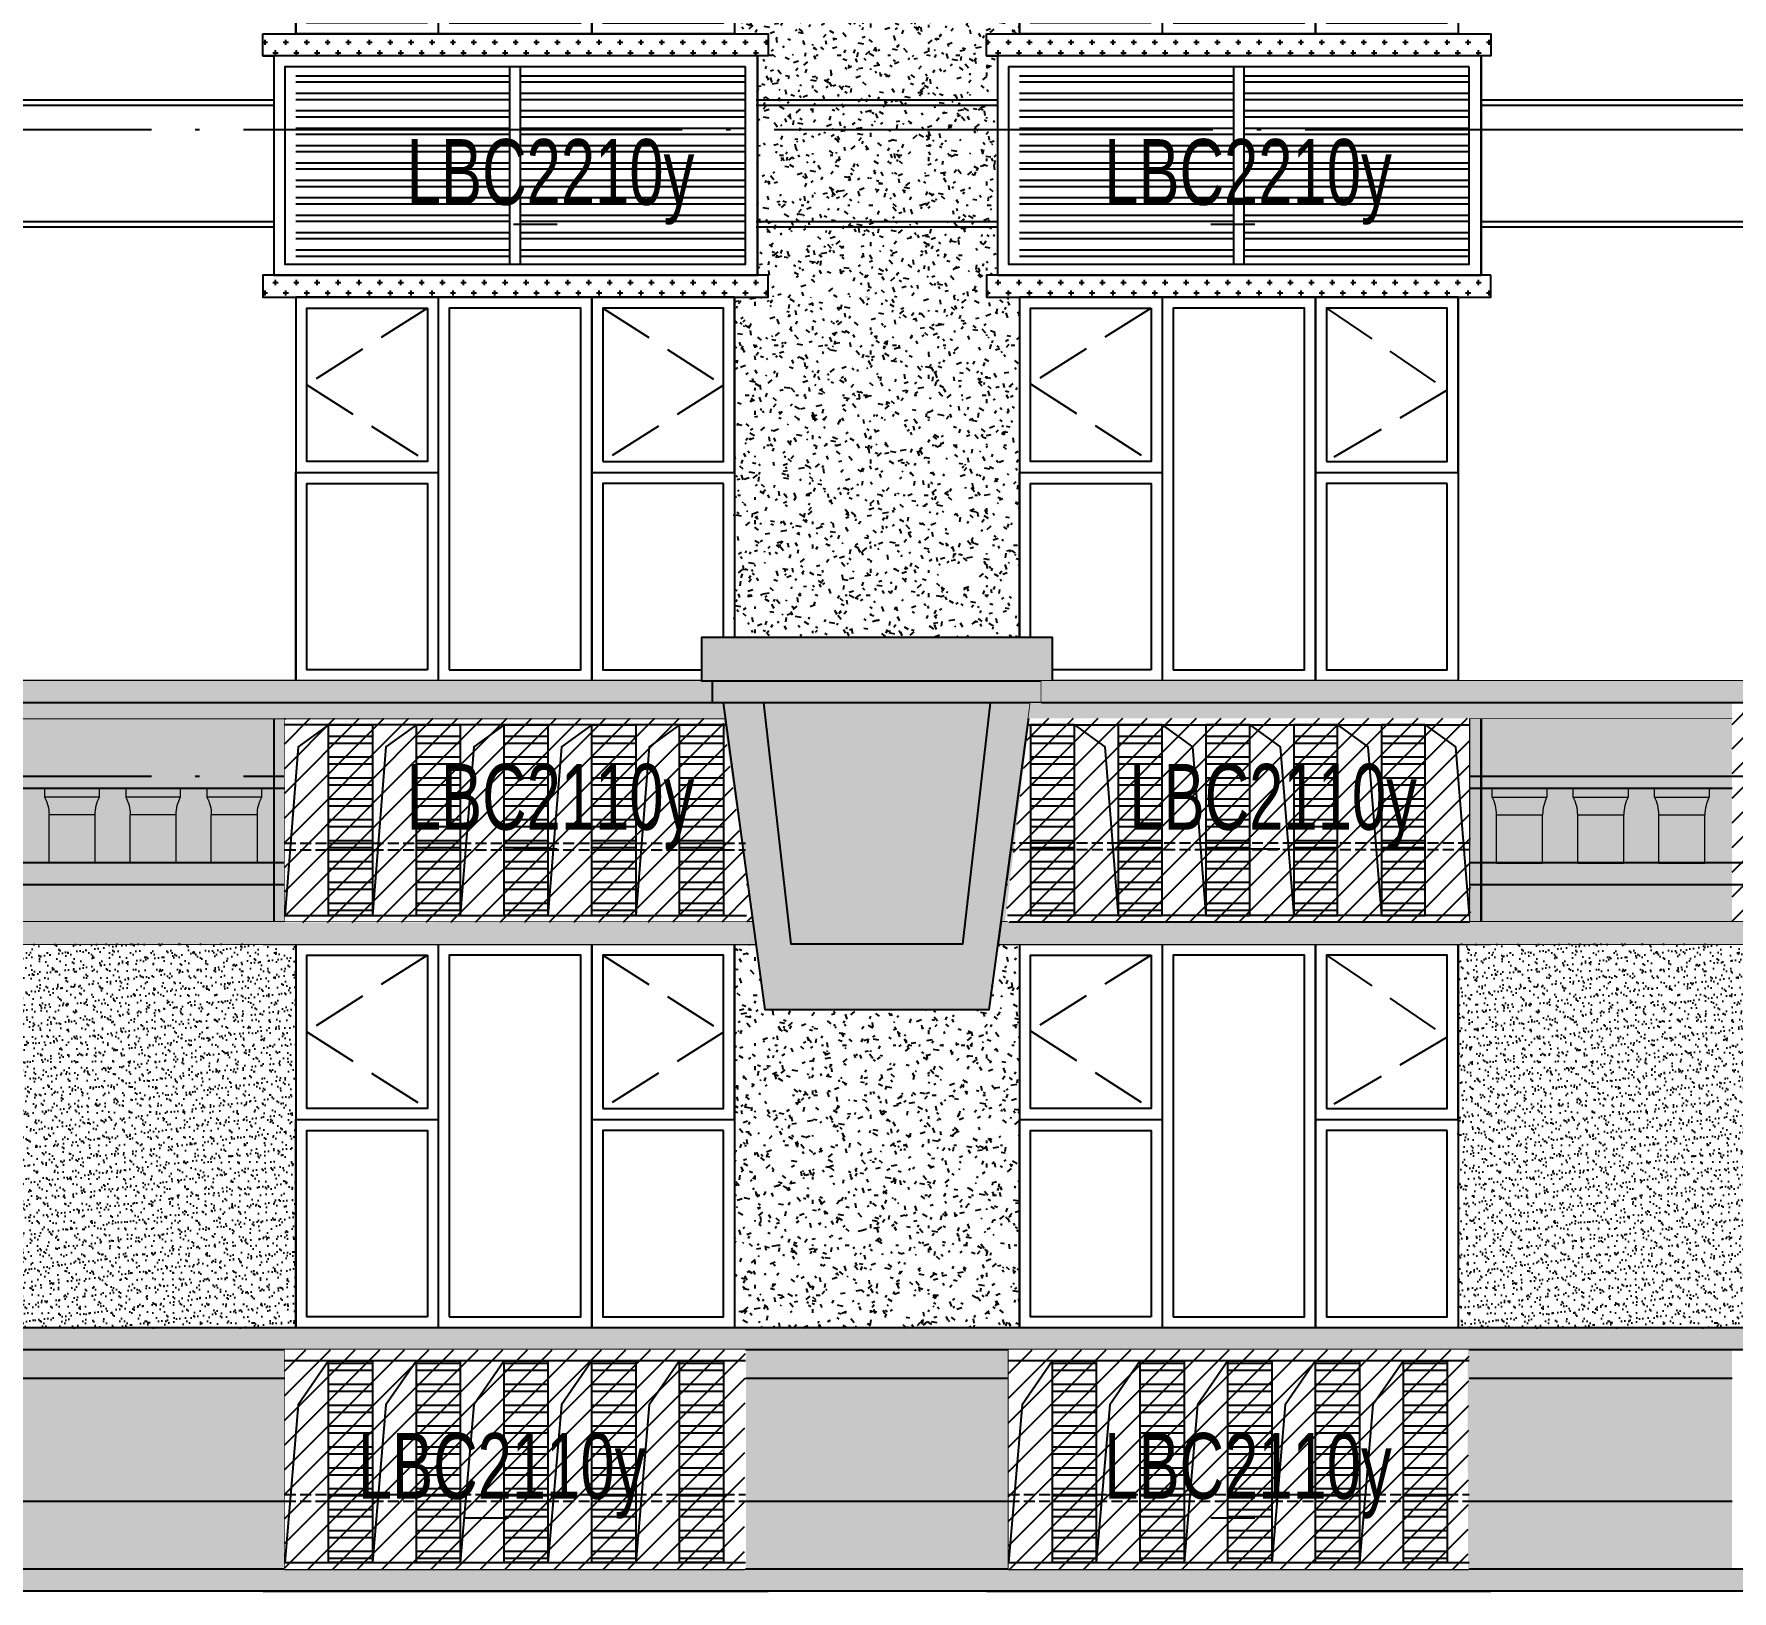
# Model space of a CAD drawing. Extents: x -12446 to 284554, y -295110 to 165007.
# Drawn here: x 71458 to 79200, y -250269 to -243169 of the extents above; entities that cross this region are included whole.
import ezdxf
from ezdxf.enums import TextEntityAlignment as Align

# ---------------------------------------------------------------- set-up
doc = ezdxf.new("R2010")
doc.units = 0
doc.header["$LTSCALE"] = 1000
for name, pattern in [('AX-14-E$0$AX-85-M02$0$DASH', [0.35, 0.25, -0.1]), ('AX-14-E$0$DASH', [0.35, 0.25, -0.1]), ('AX-14-E$0$DOTE', [2.42, 2, -0.2, 0.02, -0.2])]:
    doc.linetypes.add(name, pattern=pattern)
doc.layers.get('0').update_dxf_attribs({"linetype": 'CONTINUOUS'})
doc.layers.get('Defpoints').update_dxf_attribs({"linetype": 'CONTINUOUS'})
for name, color, linetype in [('A-Anno-Note', 241, 'CONTINUOUS'), ('AX-14-comp-tc$0$A-Detl-Patt', 8, 'CONTINUOUS'), ('AX-14-comp-tc$0$AX-T-LMCZ-Z$0$AX-13-E01-E03$0$A-Detl-Patt', 8, 'CONTINUOUS'), ('AX-14-comp-tc$0$AX-T-LMCZ-Z$1$AX-13-E01-E03$0$家具与填充', 251, 'CONTINUOUS'), ('AX-14-comp-tc$0$灰褐色真石漆', 15, 'CONTINUOUS'), ('AX-14-E$0$A-Detl-Fine', 152, 'CONTINUOUS'), ('AX-14-E$0$A-Detl-Medm', 40, 'CONTINUOUS'), ('AX-14-E$0$A-Detl-Patt', 8, 'CONTINUOUS'), ('AX-14-E$0$A-Detl-Thin', 131, 'CONTINUOUS'), ('AX-14-E$0$A-Elev-line3', 40, 'CONTINUOUS'), ('AX-14-E$0$A-Wind-Iden', 11, 'CONTINUOUS')]:
    doc.layers.add(name, color=color, linetype=linetype)
doc.layers.add('AX-14-E$0$A-Grid', color=222, linetype='AX-14-E$0$DOTE', plot=False)
doc.layers.add('AX-14-E$0$GASK', color=7, linetype='CONTINUOUS', lineweight=9)
doc.styles.add('AX-14-E$0$_TCH_DIM', font='JZFZ_ENA', dxfattribs={"width": 0.7, "bigfont": 'JZFZ_CNB'})
pattern_1 = [(180, (696.94, -342499.556), (-7e-15, -79.375), []), (180, (668.88, -342527.62), (-7e-15, -79.375), [])]
pattern_2 = [(180, (3996.94, -342499.556), (-7e-15, -79.375), []), (180, (3968.88, -342527.62), (-7e-15, -79.375), [])]
pattern_3 = [(37.5, (-86013.83, -414895.72), (-1.920038, 58.729588), [0, -46.3296, 0, -51.816, 0, -49.53]), (7.5, (-86013.83, -414895.72), (53.942794, 86.019012), [0, -24.9936, 0, -41.7576, 0, -16.002]), (327.5, (-86051.32, -414895.72), (94.919084, 0.172462), [0, -15.24, 0, -54.864, 0, -71.628]), (317.5, (-86051.32, -414895.72), (91.626774, 26.75152), [0, -7.62, 0, -35.9664, 0, -41.148])]
pattern_4 = [(0, (-84152.33, -415132.6), (132, 228), [12, -201, 9, -87, 18, -213]), (10, (-84209.33, -415009.6), (80.67614, 285.3443), [21, -51, 27, -159, 15, -198]), (20, (-84239.33, -415105.6), (133.47095, 220.97625), [24, -165, 21, -123, 15, -96]), (30, (-84152.33, -415123.6), (-21.96926, 254.05187), [15, -99, 12, -147, 9, -195]), (40, (-84236.33, -415057.6), (33.83592, 216.370355), [12, -132, 9, -84, 24, -153]), (50, (-84191.33, -415165.6), (-80.24786, 235.7335), [6, -111, 15, -183, 18, -93]), (60, (-84182.33, -415144.6), (-99.47303, 223.70766), [15, -123, 6, -144, 12, -111]), (70, (-84215.33, -415180.6), (-109.89227, 215.58685), [9, -57, 18, -96, 12, -132]), (80, (-84200.33, -415003.6), (-208.56534, 164.71945), [21, -132, 9, -156, 18, -147]), (90, (-84182.33, -415132.6), (-264, 111), [18, -93, 12, -183, 6, -186]), (100, (-84230.33, -415039.6), (-247.97146, 145.1453), [21, -117, 18, -96, 21, -219]), (110, (-84251.33, -415210.6), (-240.44034, 81.69114), [24, -78, 12, -159, 18, -174]), (120, (-84332.33, -415174.6), (-286.64994, 28.49227), [15, -201, 18, -93, 21, -123]), (130, (-84266.33, -415240.6), (-279.10777, 71.26608), [9, -66, 12, -129, 24, -168]), (140, (-84356.33, -415000.6), (-220.59685, -34.20569), [18, -108, 21, -93, 12, -126]), (150, (-84107.33, -415258.6), (-204.82497, -120.76726), [12, -84, 24, -186, 21, -171]), (160, (-84305.33, -415090.6), (-237.90107, -162.4287), [18, -126, 15, -114, 12, -183]), (170, (-84287.33, -415162.6), (-215.64405, -169.12317), [27, -99, 18, -135, 24, -132])]
pattern_5 = [(180, (-151161.3, -161153.84), (-7e-15, -95.25), []), (180, (-151193.05, -161122.09), (-7e-15, -95.25), [])]
pattern_6 = [(180, (-143461.3, -158203.84), (-7e-15, -95.25), []), (180, (-143493.05, -158172.09), (-7e-15, -95.25), [])]

# ---------------------------------------------------------------- blocks, each defined once
blk = doc.blocks.new('AX-14-E$0$A$C1980769A')
at = {"layer": 'AX-14-E$0$A-Detl-Patt'}
h = blk.add_hatch(dxfattribs=at)
h.set_pattern_fill('STEEL', color=256, scale=50, angle=135)
h.set_pattern_definition(pattern_1)
h.paths.add_polyline_path([(14350, 1050), (15325, 1050), (15325, 150), (14350, 150)])
h = blk.add_hatch(dxfattribs=at)
h.set_pattern_fill('STEEL', color=256, scale=50, angle=135)
h.set_pattern_definition(pattern_1)
h.paths.add_polyline_path([(15375, 150), (16400, 150), (16400, 1050), (15375, 1050)])
h = blk.add_hatch(dxfattribs=at)
h.set_pattern_fill('STEEL', color=256, scale=50, angle=135)
h.set_pattern_definition(pattern_2)
h.paths.add_polyline_path([(17650, 1050), (18625, 1050), (18625, 150), (17650, 150)])
h = blk.add_hatch(dxfattribs=at)
h.set_pattern_fill('STEEL', color=256, scale=50, angle=135)
h.set_pattern_definition(pattern_2)
h.paths.add_polyline_path([(18675, 150), (19700, 150), (19700, 1050), (18675, 1050)])
at = {"layer": 'AX-14-E$0$A-Detl-Fine'}
for points in [[(14950, 2900), (14950, 2200), (14400, 2200), (14400, 2900), (14950, 2900)], [(15050, 1250), (15650, 1250), (15650, 2900), (15050, 2900), (15050, 1250)], [(18250, 2900), (18250, 2200), (17700, 2200), (17700, 2900), (18250, 2900)], [(18350, 1250), (18950, 1250), (18950, 2900), (18350, 2900), (18350, 1250)]]:
    blk.add_lwpolyline(points, dxfattribs=at)
for points in [[(15750, 2200), (16300, 2200), (16300, 2900), (15750, 2900)], [(19050, 2200), (19600, 2200), (19600, 2900), (19050, 2900)], [(14950, 1250), (14400, 1250), (14400, 2100), (14950, 2100)], [(16300, 2100), (15750, 2100), (15750, 1250), (16300, 1250)], [(18250, 1250), (17700, 1250), (17700, 2100), (18250, 2100)], [(19600, 2100), (19050, 2100), (19050, 1250), (19600, 1250)], [(14250, 100), (16454.7, 100), (16454.7, 1100), (14250, 1100)], [(17550, 100), (19754.7, 100), (19754.7, 1100), (17550, 1100)], [(16400, 1050), (14300, 1050), (14300, 150), (16400, 150)], [(15375, 1050), (15325, 1050), (15325, 150), (15375, 150)], [(19700, 1050), (17600, 1050), (17600, 150), (19700, 150)], [(18675, 1050), (18625, 1050), (18625, 150), (18675, 150)]]:
    blk.add_lwpolyline(points, close=True, dxfattribs=at)
at = {"layer": 'AX-14-E$0$A-Detl-Patt', "linetype": 'AX-14-E$0$AX-85-M02$0$DASH'}
for points in [[(14950, 2900), (14400, 2550), (14950, 2200)], [(15750, 2900), (16300, 2548), (15750, 2200)], [(18250, 2900), (17700, 2554), (18250, 2200)], [(19050, 2900), (19600, 2525), (19050, 2200)]]:
    blk.add_lwpolyline(points, dxfattribs=at)
at = {"layer": 'AX-14-E$0$A-Detl-Thin'}
for p, q in [((14350, 2950), (14350, 1200)), ((16350, 2950), (16350, 1200)), ((17650, 2950), (17650, 1200)), ((19650, 2950), (19650, 1200)), ((14200, 1100), (14250, 1100)), ((14250, 1100), (14250, 100)), ((16454.7, 1100), (16454.7, 100)), ((17500, 1100), (17550, 1100)), ((17550, 1100), (17550, 100)), ((19754.7, 1100), (19754.7, 100))]:
    blk.add_line(p, q, dxfattribs=at)
for points in [[(15000, 2950), (14350, 2950), (14350, 2150), (15000, 2150)], [(15700, 2150), (15700, 2950), (15000, 2950)], [(15000, 2950), (15000, 1200)], [(18300, 2950), (17650, 2950), (17650, 2150), (18300, 2150)], [(19000, 2150), (19000, 2950), (18300, 2950)], [(18300, 2950), (18300, 1200)], [(14350, 1350), (14350, 2150), (15000, 2150)], [(15700, 2150), (16350, 2150), (16350, 1200), (14350, 1200), (14350, 2150)], [(14350, 2150), (15000, 2150)], [(15700, 2150), (16350, 2150)], [(17650, 1350), (17650, 2150), (18300, 2150)], [(19000, 2150), (19650, 2150), (19650, 1200), (17650, 1200), (17650, 2150)], [(17650, 2150), (18300, 2150)], [(19000, 2150), (19650, 2150)]]:
    blk.add_lwpolyline(points, dxfattribs=at)
for points in [[(15700, 2150), (16350, 2150), (16350, 2950), (15700, 2950)], [(19000, 2150), (19650, 2150), (19650, 2950), (19000, 2950)], [(15700, 2150), (15700, 1200)], [(19000, 2150), (19000, 1200)], [(14200, 1200), (16504.7, 1200), (16504.7, 1100), (14200, 1100)], [(17500, 1200), (19799.7, 1200), (19799.7, 1100), (17500, 1100)], [(16504.7, 100), (14200, 100), (14200, 0), (16504.7, 0)], [(19799.7, 100), (17500, 100), (17500, 0), (19799.7, 0)]]:
    blk.add_lwpolyline(points, close=True, dxfattribs=at)
blk = doc.blocks.new('AX-14-E$0$awrhhrejreyhre')
at = {"layer": 'AX-14-E$0$A-Detl-Patt'}
for p, q in [((157211.3, 165003.8), (158411.3, 165003.8)), ((160611, 165003.8), (161711.3, 165003.8)), ((163911, 165003.8), (165111.3, 165003.8)), ((157211.3, 164978.8), (158411.3, 164978.8)), ((160611, 164978.8), (161711.3, 164978.8)), ((163911, 164978.8), (165111.3, 164978.8)), ((157211.3, 164448.8), (158411.3, 164448.8)), ((160611, 164448.8), (161711.3, 164448.8)), ((163911, 164448.8), (165111.3, 164448.8)), ((157211.3, 164423.8), (158411.3, 164423.8)), ((160611, 164423.8), (161711.3, 164423.8)), ((163911, 164423.8), (165111.3, 164423.8))]:
    blk.add_line(p, q, dxfattribs=at)
blk = doc.blocks.new('AX-14-comp-tc')
at = {"layer": 'AX-14-comp-tc$0$A-Detl-Patt'}
h = blk.add_hatch(dxfattribs=at)
h.set_pattern_fill('ANSI31', color=256, scale=50)
h.set_pattern_definition([(45, (-152.84, -6422.47), (-56.1266, 56.1266), [])])
h.paths.add_polyline_path([(69647.5, -252641.9), (69597.5, -252641.9), (69597.5, -252761.9), (69577.5, -252761.9), (69577.5, -252792.1), (69508.4, -253061.9), (69457.5, -253061.9), (69457.5, -253101.9), (69442.5, -253140.7), (69417.5, -253321.9), (69447.5, -253321.9), (69447.5, -253421.9), (69347.5, -253421.9), (69347.5, -253641.9), (71247.5, -253641.9), (71247.5, -252641.9)])
h.paths.add_polyline_path([(75844.1, -252711.9), (77850.9, -252711.9), (77857.5, -253643.6), (75732.8, -253640.2)])
h.paths.add_polyline_path([(80698.8, -252641.9), (80698.8, -252681.9), (80697.5, -252681.9), (80698.8, -252711.9), (80718.7, -252711.9), (80718.7, -252742.1), (80787.8, -253032.3), (80837.5, -253032.3), (80837.8, -253072.3), (80858.8, -253151.9), (80881.4, -253321.9), (80848.8, -253321.9), (80848.8, -253421.9), (80947.5, -253421.9), (80947.5, -253641.9), (79047.5, -253641.9), (79047.5, -252641.9)])
edge = h.paths.add_edge_path()
edge.add_line((72447.5, -252711.9), (74447.5, -252711.9))
edge.add_line((74447.5, -252711.9), (74583.1, -253638.9))
edge.add_line((74583.1, -253638.9), (72447.5, -253643.4))
edge.add_line((72447.5, -253643.4), (72447.5, -252641.9))
at = {"layer": 'AX-14-comp-tc$0$AX-T-LMCZ-Z$0$AX-13-E01-E03$0$A-Detl-Patt'}
h = blk.add_hatch(dxfattribs=at)
h.set_pattern_fill('CROSS', color=256, scale=30)
h.set_pattern_definition([(0, (-87663.33, -415276.595), (47.625, 47.625), [23.8125, -71.4375]), (90, (-87651.425, -415288.5), (-47.625, 47.625), [23.8125, -71.4375])])
h.paths.add_polyline_path([(72352.5, -249591.9), (74652.2, -249591.9), (74652.2, -249691.9), (72352.5, -249691.9)])
h.paths.add_polyline_path([(72352.5, -250691.9), (74652.2, -250691.9), (74652.2, -250791.9), (72352.5, -250791.9)])
h = blk.add_hatch(dxfattribs=at)
h.set_pattern_fill('CROSS', color=256, scale=30)
h.set_pattern_definition([(0, (-84368.33, -415276.595), (47.625, 47.625), [23.8125, -71.4375]), (90, (-84356.425, -415288.5), (-47.625, 47.625), [23.8125, -71.4375])])
h.paths.add_polyline_path([(75647.5, -249591.9), (77947.2, -249591.9), (77947.2, -249691.9), (75647.5, -249691.9)])
h.paths.add_polyline_path([(75647.5, -250691.9), (77947.2, -250691.9), (77947.2, -250791.9), (75647.5, -250791.9)])
at = {"layer": 'AX-14-comp-tc$0$AX-T-LMCZ-Z$1$AX-13-E01-E03$0$家具与填充'}
h = blk.add_hatch(dxfattribs=at)
h.set_pattern_fill('AR-SAND', color=256, scale=24)
h.set_pattern_definition(pattern_3)
h.paths.add_polyline_path([(75844.1, -252711.9), (77850.9, -252711.9), (77857.5, -253643.6), (75732.8, -253640.2)], flags=16)
h.paths.add_polyline_path([(80647.5, -252641.9), (80647.5, -252681.9), (80697.5, -252681.9), (80697.5, -252761.9), (80717.5, -252761.9), (80717.5, -252792.1), (80786.5, -253061.9), (80837.5, -253061.9), (80837.5, -253101.9), (80852.4, -253140.7), (80877.5, -253321.9), (80847.5, -253321.9), (80847.5, -253421.9), (80947.5, -253421.9), (80947.5, -253641.9), (79047.5, -253641.9), (79047.5, -252641.9)])
h.paths.add_polyline_path([(69647.5, -252641.9), (69647.5, -252681.9), (69597.5, -252681.9), (69597.5, -252761.9), (69577.5, -252761.9), (69577.5, -252792.1), (69508.4, -253061.9), (69457.5, -253061.9), (69457.5, -253101.9), (69442.5, -253140.7), (69417.5, -253321.9), (69447.5, -253321.9), (69447.5, -253421.9), (69347.5, -253421.9), (69347.5, -253641.9), (71247.5, -253641.9), (71247.5, -252641.9)], flags=17)
edge = h.paths.add_edge_path()
edge.add_line((69347.5, -252541.9), (69347.5, -252591.9))
edge.add_line((69347.5, -252591.9), (69647.5, -252591.9))
edge.add_line((69647.5, -252591.9), (69647.5, -252681.9))
edge.add_line((69647.5, -252681.9), (69597.5, -252681.9))
edge.add_line((69597.5, -252681.9), (69597.5, -252761.9))
edge.add_line((69597.5, -252761.9), (69577.5, -252761.9))
edge.add_line((69577.5, -252761.9), (69577.5, -252792.1))
edge.add_line((69577.5, -252792.1), (69508.4, -253061.9))
edge.add_line((69508.4, -253061.9), (69457.5, -253061.9))
edge.add_line((69457.5, -253061.9), (69457.5, -253101.9))
edge.add_line((69457.5, -253101.9), (69442.5, -253140.7))
edge.add_line((69442.5, -253140.7), (69437.5, -253181.9))
edge.add_line((69437.5, -253181.9), (69417.5, -253321.9))
edge.add_line((69417.5, -253321.9), (69447.5, -253321.9))
edge.add_line((69447.5, -253321.9), (69447.5, -253421.9))
edge.add_line((69447.5, -253421.9), (69347.5, -253421.9))
edge.add_line((69347.5, -253421.9), (69347.5, -253531.9))
edge.add_line((69347.5, -253531.9), (69347.5, -253741.9))
edge.add_line((69347.5, -253741.9), (74598.9, -253741.9))
edge.add_line((74598.9, -253741.9), (74637.9, -254041.9))
edge.add_line((74637.9, -254041.9), (75657, -254041.9))
edge.add_line((75657, -254041.9), (75697.8, -253741.9))
edge.add_line((75697.8, -253741.9), (80947.5, -253741.9))
edge.add_line((80947.5, -253741.9), (80947.5, -253421.9))
edge.add_line((80947.5, -253421.9), (80847.5, -253421.9))
edge.add_line((80847.5, -253421.9), (80847.5, -253321.9))
edge.add_line((80847.5, -253321.9), (80877.5, -253321.9))
edge.add_line((80877.5, -253321.9), (80852.4, -253140.7))
edge.add_line((80852.4, -253140.7), (80837.5, -253101.9))
edge.add_line((80837.5, -253101.9), (80837.5, -253061.9))
edge.add_line((80837.5, -253061.9), (80786.5, -253061.9))
edge.add_line((80786.5, -253061.9), (80717.5, -252792.1))
edge.add_line((80717.5, -252792.1), (80717.5, -252761.9))
edge.add_line((80717.5, -252761.9), (80697.5, -252761.9))
edge.add_line((80697.5, -252761.9), (80697.5, -252681.9))
edge.add_line((80697.5, -252681.9), (80647.5, -252681.9))
edge.add_line((80647.5, -252681.9), (80647.5, -252591.9))
edge.add_line((80647.5, -252591.9), (80947.5, -252591.9))
edge.add_line((80947.5, -252591.9), (80947.5, -252541.9))
edge.add_line((80947.5, -252541.9), (75947.5, -252541.9))
edge.add_line((75947.5, -252541.9), (75947.5, -252341.9))
edge.add_line((75947.5, -252341.9), (74347.5, -252341.9))
edge.add_line((74347.5, -252341.9), (74347.5, -252541.9))
edge.add_line((74347.5, -252541.9), (69347.5, -252541.9))
edge.add_line((72447.5, -252711.9), (74447.5, -252711.9))
edge.add_line((74447.5, -252711.9), (74583.1, -253638.9))
edge.add_line((74583.1, -253638.9), (72447.5, -253643.4))
edge.add_line((72447.5, -253643.4), (72447.5, -252641.9))
h = blk.add_hatch(dxfattribs=at)
h.set_pattern_fill('AR-SAND', color=256, scale=24)
h.set_pattern_definition(pattern_3)
h.paths.add_polyline_path([(71187.5, -253741.9), (71187.5, -255491.9), (72497.5, -255491.9), (72497.5, -253741.9)])
h = blk.add_hatch(dxfattribs=at)
h.set_pattern_fill('AR-SAND', color=256, scale=24)
h.set_pattern_definition([(37.5, (-79343.83, -414895.72), (-1.920038, 58.729588), [0, -46.3296, 0, -51.816, 0, -49.53]), (7.5, (-79343.83, -414895.72), (53.942794, 86.019012), [0, -24.9936, 0, -41.7576, 0, -16.002]), (327.5, (-79381.32, -414895.72), (94.919084, 0.172462), [0, -15.24, 0, -54.864, 0, -71.628]), (317.5, (-79381.32, -414895.72), (91.626774, 26.75152), [0, -7.62, 0, -35.9664, 0, -41.148])])
h.paths.add_polyline_path([(77797.5, -253741.9), (77797.5, -255491.9), (79147.5, -255491.9), (79147.5, -253741.9)])
h = blk.add_hatch(dxfattribs=at)
h.set_pattern_fill('AR-SAND', color=256, scale=24)
h.set_pattern_definition(pattern_3)
h.paths.add_polyline_path([(69347.5, -255491.9), (71247.5, -255491.9), (71247.5, -255591.9), (69347.5, -255591.9)])
h.paths.add_polyline_path([(69347.5, -256591.9), (71247.5, -256591.9), (71247.5, -256691.9), (69347.5, -256691.9)])
h.paths.add_polyline_path([(79047.5, -255491.9), (80947.5, -255491.9), (80947.5, -255591.9), (79047.5, -255591.9)])
h.paths.add_polyline_path([(79047.5, -256591.9), (80947.5, -256591.9), (80947.5, -256691.9), (79047.5, -256691.9)])
h = blk.add_hatch(dxfattribs=at)
h.set_pattern_fill('AR-SAND', color=256, scale=24)
h.set_pattern_definition([(37.5, (-86013.83, -414895.72), (-1.920038, 58.729588), [0, -46.3296, 0, -51.816, 0, -49.53]), (7.5, (-86013.83, -414895.72), (53.942794, 86.019012), [0, -24.9936, 0, -41.7576, 0, -16.002]), (327.5, (-86051.32, -414895.72), (94.919084, 0.172462), [0, -15.24, 0, -54.864, 0, -71.628]), (317.5, (-86051.32, -414895.72), (91.626774, 26.75152), [0, -7.62, 0, -35.9664, 0, -41.148])])
h.paths.add_polyline_path([(71247.5, -255491.9), (79047.5, -255491.9), (79047.5, -256691.9), (71247.5, -256691.9)])
h.paths.add_polyline_path([(72447.5, -255591.9), (74552.2, -255591.9), (74552.2, -256591.9), (72447.5, -256591.9)], flags=16)
h.paths.add_polyline_path([(75746.3, -255591.9), (77841.6, -255591.9), (77843.9, -256591.9), (75748.6, -256591.9)], flags=16)
at = {"layer": 'AX-14-comp-tc$0$灰褐色真石漆'}
h = blk.add_hatch(dxfattribs=at)
h.set_pattern_fill('离散材料', color=256, scale=50)
h.set_pattern_definition([(0, (-84152.33, -453482.6), (132, 228), [12, -201, 9, -87, 18, -213]), (10, (-84209.33, -453359.6), (80.67614, 285.34428), [21, -51, 27, -159, 15, -198]), (20, (-84239.33, -453455.6), (133.47095, 220.97625), [24, -165, 21, -123, 15, -96]), (30, (-84152.33, -453473.6), (-21.96926, 254.05187), [15, -99, 12, -147, 9, -195]), (40, (-84236.33, -453407.6), (33.83592, 216.370355), [12, -132, 9, -84, 24, -153]), (50, (-84191.33, -453515.6), (-80.24786, 235.7335), [6, -111, 15, -183, 18, -93]), (60, (-84182.33, -453494.6), (-99.47303, 223.70766), [15, -123, 6, -144, 12, -111]), (70, (-84215.33, -453530.6), (-109.89227, 215.58685), [9, -57, 18, -96, 12, -132]), (80, (-84200.33, -453353.6), (-208.56534, 164.71945), [21, -132, 9, -156, 18, -147]), (90, (-84182.33, -453482.6), (-264, 111), [18, -93, 12, -183, 6, -186]), (100, (-84230.33, -453389.6), (-247.97146, 145.1453), [21, -117, 18, -96, 21, -219]), (110, (-84251.33, -453560.6), (-240.44034, 81.69114), [24, -78, 12, -159, 18, -174]), (120, (-84332.33, -453524.6), (-286.64994, 28.49227), [15, -201, 18, -93, 21, -123]), (130, (-84266.33, -453590.6), (-279.10777, 71.26608), [9, -66, 12, -129, 24, -168]), (140, (-84356.33, -453350.6), (-220.59685, -34.20569), [18, -108, 21, -93, 12, -126]), (150, (-84107.33, -453608.6), (-204.82497, -120.76726), [12, -84, 24, -186, 21, -171]), (160, (-84305.33, -453440.6), (-237.90107, -162.42869), [18, -126, 15, -114, 12, -183]), (170, (-84287.33, -453512.6), (-215.64405, -169.12317), [27, -99, 18, -135, 24, -132])])
h.paths.add_polyline_path([(74497.5, -247841.9), (75797.5, -247841.9), (75797.5, -249591.9), (75642.8, -249591.9), (75642.8, -249691.9), (75692.8, -249691.9), (75692.8, -250691.9), (75642.8, -250691.9), (75642.8, -250791.9), (74652.2, -250791.9), (74652.2, -250691.9), (74602.2, -250691.9), (74602.2, -249691.9), (74652.2, -249691.9), (74652.2, -249591.9), (74497.5, -249591.9)])
h = blk.add_hatch(dxfattribs=at)
h.set_pattern_fill('离散材料', color=256, scale=50)
h.set_pattern_definition(pattern_4)
h.paths.add_polyline_path([(74497.5, -250791.9), (75797.5, -250791.9), (75797.5, -252341.9), (74497.5, -252341.9)])
h = blk.add_hatch(dxfattribs=at)
h.set_pattern_fill('离散材料', color=256, scale=50)
h.set_pattern_definition(pattern_4)
h.paths.add_polyline_path([(74497.5, -253741.9), (74597.1, -253741.9), (74637.9, -254041.9), (75657, -254041.9), (75697.8, -253741.9), (75797.5, -253741.9), (75797.5, -255491.9), (74497.5, -255491.9)])
blk = doc.blocks.new('AX-14-E$0$JB-WIDR-TAG')
at = {"layer": 'Defpoints'}
blk.add_line((-1.694, -2.375), (0.306, -2.375), dxfattribs=at)
at = {"style": 'AX-14-E$0$_TCH_DIM', "width": 0.7}
blk.add_attdef('WD_TAG', text='', height=3, dxfattribs=at).set_placement((0, 0), align=Align.MIDDLE_CENTER)
blk = doc.blocks.new('AX-14-E$0$wegwgewhrejsr')
at = {"layer": 'AX-14-E$0$A-Wind-Iden', "xscale": 100, "yscale": 100, "zscale": 100, "rotation": 3.415094585006376e-08}
for p, values in [((159673.2, 164674.5), {'WD_TAG': 'LBC2210y'}), ((162853.1, 164674.5), {'WD_TAG': 'LBC2210y'}), ((159673.2, 161825.4), {'WD_TAG': 'LBC2110y'}), ((162967.7, 161825.4), {'WD_TAG': 'LBC2110y'}), ((159450, 158774.5), {'WD_TAG': 'LBC2110y'}), ((162853.1, 158774.5), {'WD_TAG': 'LBC2110y'})]:
    blk.add_blockref('AX-14-E$0$JB-WIDR-TAG', p, dxfattribs=at).add_auto_attribs(values)
blk = doc.blocks.new('AX-14-E$0$饰线GRC造型块02')
blk.add_line((105, -340), (-105, -340))
at = {"layer": 'AX-14-E$0$GASK'}
for p, q in [((125, -40), (-125, -40)), ((-105, -340), (-105, -120)), ((105, -120), (-105, -120)), ((105, -340), (105, -120))]:
    blk.add_line(p, q, dxfattribs=at)
blk.add_lwpolyline([(105, -120, -0.123106), (125, -40), (125, 0), (-125, 0), (-125, -40, -0.123106), (-105, -120)], format="xyb", dxfattribs=at)
blk = doc.blocks.new('AX-14-E$0$GRC券心石')
blk.add_wipeout([(-700, 200), (-700, 0), (-650, 0), (-650, -100), (-600, -100), (-409.5, -1500), (609.5, -1500), (800, -100), (850, -100), (850, 0), (900, 0), (900, 200)]).dxf.layer = 'AX-14-E$0$A-Detl-Thin'
for points in [[(-700, 200), (-700, 0), (900, 0), (900, 200)], [(-700, 200), (900, 200)], [(800, -100), (609.5, -1500), (-409.5, -1500), (-600, -100)], [(615.8, -100), (490.8, -1200), (-290.8, -1200), (-415.8, -100)]]:
    blk.add_lwpolyline(points)
blk.add_lwpolyline([(-650, 0), (850, 0), (850, -100), (-650, -100)], close=True)
blk = doc.blocks.new('AX-14-E$0$A$C0FEA539C')
at = {"layer": 'AX-14-E$0$A-Detl-Medm'}
for p, q in [((15730, 370), (4300, 370)), ((15800, 270), (4200, 270))]:
    blk.add_line(p, q, dxfattribs=at)
at = {"layer": 'AX-14-E$0$A-Detl-Patt', "ltscale": 0.2}
blk.add_lwpolyline([(9395.3, 1030), (7300, 1030), (7300, 100), (9395.3, 100)], close=True, dxfattribs=at)
at = {"layer": 'AX-14-E$0$A-Detl-Thin'}
for p, q in [((4500, 1200), (15800, 1200)), ((13900, 1030), (10690.5, 1030)), ((15800, 100), (4200, 100)), ((15800, 0), (4200, 0))]:
    blk.add_line(p, q, dxfattribs=at)
at = {"layer": 'AX-14-E$0$A-Detl-Patt'}
for p in [(6330, 710), (6700, 710), (7070, 710)]:
    blk.add_blockref('AX-14-E$0$饰线GRC造型块02', p, dxfattribs=at)
at = {"layer": 'AX-14-E$0$A-Detl-Patt', "xscale": -1}
for p in [(12930, 710), (13300, 710), (13670, 710)]:
    blk.add_blockref('AX-14-E$0$饰线GRC造型块02', p, dxfattribs=at)
for points, layer in [([(10564, 100), (10550.4, 0), (15800, 0), (15800, 100)], 'AX-14-E$0$A-Detl-Medm'), ([(9404.7, 1030), (7300, 1030), (7300, 100), (9404.7, 100)], 'AX-14-E$0$A-Detl-Thin')]:
    blk.add_wipeout(points).dxf.layer = layer
at = {"layer": 'AX-14-E$0$A-Detl-Patt'}
h = blk.add_hatch(dxfattribs=at)
h.set_pattern_fill('ANSI32', color=256, scale=20, angle=135)
h.set_pattern_definition(pattern_5)
h.paths.add_polyline_path([(7500, 1000), (7700, 1000), (7700, 130), (7500, 130)])
h = blk.add_hatch(dxfattribs=at)
h.set_pattern_fill('ANSI32', color=256, scale=20, angle=135)
h.set_pattern_definition(pattern_5)
h.paths.add_polyline_path([(7900, 1000), (8100, 1000), (8100, 130), (7900, 130)])
h = blk.add_hatch(dxfattribs=at)
h.set_pattern_fill('ANSI32', color=256, scale=20, angle=135)
h.set_pattern_definition(pattern_5)
h.paths.add_polyline_path([(8300, 1000), (8500, 1000), (8500, 130), (8300, 130)])
h = blk.add_hatch(dxfattribs=at)
h.set_pattern_fill('ANSI32', color=256, scale=20, angle=135)
h.set_pattern_definition(pattern_5)
h.paths.add_polyline_path([(8700, 1000), (8900, 1000), (8900, 130), (8700, 130)])
at = {"layer": 'AX-14-E$0$A-Detl-Fine'}
for points in [[(7500, 1000), (7361.5, 899.5), (7300, 130)], [(7900, 1000), (7761.5, 899.5), (7700, 130)], [(8300, 1000), (8161.5, 899.5), (8100, 130)], [(8700, 1000), (8561.5, 899.5), (8500, 130)]]:
    blk.add_lwpolyline(points, dxfattribs=at)
for points in [[(7500, 1000), (7700, 1000), (7700, 130), (7500, 130)], [(7900, 1000), (8100, 1000), (8100, 130), (7900, 130)], [(8300, 1000), (8500, 1000), (8500, 130), (8300, 130)], [(8700, 1000), (8900, 1000), (8900, 130), (8700, 130)]]:
    blk.add_lwpolyline(points, close=True, dxfattribs=at)
at = {"layer": 'AX-14-E$0$A-Detl-Medm'}
blk.add_line((7300, 710), (6100, 710), dxfattribs=at)
at = {"layer": 'AX-14-E$0$A-Detl-Patt', "ltscale": 0.2}
for p, q in [((9400, 1000), (7300, 1000)), ((7500, 460), (7700, 460)), ((7500, 430), (7700, 430)), ((7900, 460), (8100, 460)), ((7900, 430), (8100, 430)), ((8300, 460), (8500, 460)), ((8300, 430), (8500, 430)), ((8700, 460), (8900, 460)), ((8700, 430), (8900, 430)), ((7300, 130), (9404.7, 130)), ((7300, 100), (9395.3, 100))]:
    blk.add_line(p, q, dxfattribs=at)
at = {"layer": 'AX-14-E$0$A-Detl-Patt', "linetype": 'AX-14-E$0$DASH', "ltscale": 0.2}
for p, q in [((7300, 460), (7500, 460)), ((7300, 430), (7500, 430)), ((7700, 460), (7900, 460)), ((7700, 430), (7900, 430)), ((8100, 460), (8300, 460)), ((8100, 430), (8300, 430)), ((8500, 460), (8700, 460)), ((8500, 430), (8700, 430)), ((8900, 460), (9100, 460)), ((8900, 430), (9100, 430))]:
    blk.add_line(p, q, dxfattribs=at)
at = {"layer": 'AX-14-E$0$A-Detl-Patt', "ltscale": 0.2}
blk.add_lwpolyline([(10604.7, 1030), (12700, 1030), (12700, 100), (10604.7, 100)], close=True, dxfattribs=at)
at = {"layer": 'AX-14-E$0$A-Detl-Thin'}
blk.add_line((9309.5, 1030), (6100, 1030), dxfattribs=at)
for points in [[(4500, 1200), (4500, 1100), (6100, 1100), (6100, 1030), (9309.5, 1030), (9300, 1100), (9250, 1100), (9250, 1200), (9200, 1200)], [(9436, 100), (9449.6, 0), (4200, 0), (4200, 100)]]:
    blk.add_lwpolyline(points, close=True, dxfattribs=at)
for points, layer in [([(4500, 1200), (4500, 1100), (6100, 1100), (6100, 1030), (9309.5, 1030), (9300, 1100), (9250, 1100), (9250, 1200), (9200, 1200)], 'AX-14-E$0$A-Detl-Medm'), ([(9436, 100), (9449.6, 0), (4200, 0), (4200, 100)], 'AX-14-E$0$A-Detl-Medm'), ([(10595.3, 1030), (12700, 1030), (12700, 100), (10595.3, 100)], 'AX-14-E$0$A-Detl-Thin')]:
    blk.add_wipeout(points).dxf.layer = layer
at = {"layer": 'AX-14-E$0$A-Detl-Patt'}
h = blk.add_hatch(dxfattribs=at)
h.set_pattern_fill('ANSI32', color=256, scale=20, angle=135)
h.set_pattern_definition(pattern_5)
h.paths.add_polyline_path([(10900, 1000), (10700, 1000), (10700, 130), (10900, 130)])
h = blk.add_hatch(dxfattribs=at)
h.set_pattern_fill('ANSI32', color=256, scale=20, angle=135)
h.set_pattern_definition(pattern_5)
h.paths.add_polyline_path([(11300, 1000), (11100, 1000), (11100, 130), (11300, 130)])
h = blk.add_hatch(dxfattribs=at)
h.set_pattern_fill('ANSI32', color=256, scale=20, angle=135)
h.set_pattern_definition(pattern_5)
h.paths.add_polyline_path([(11700, 1000), (11500, 1000), (11500, 130), (11700, 130)])
h = blk.add_hatch(dxfattribs=at)
h.set_pattern_fill('ANSI32', color=256, scale=20, angle=135)
h.set_pattern_definition(pattern_5)
h.paths.add_polyline_path([(12100, 1000), (11900, 1000), (11900, 130), (12100, 130)])
h = blk.add_hatch(dxfattribs=at)
h.set_pattern_fill('ANSI32', color=256, scale=20, angle=135)
h.set_pattern_definition(pattern_5)
h.paths.add_polyline_path([(12500, 1000), (12300, 1000), (12300, 130), (12500, 130)])
blk.add_line((13900, 710), (12700, 710))
at = {"layer": 'AX-14-E$0$A-Detl-Fine'}
for points in [[(9100, 1000), (8961.5, 899.5), (8900, 130)], [(10900, 1000), (11038.5, 899.5), (11100, 130)], [(11300, 1000), (11438.5, 899.5), (11500, 130)], [(11700, 1000), (11838.5, 899.5), (11900, 130)], [(12100, 1000), (12238.5, 899.5), (12300, 130)], [(12500, 1000), (12638.5, 899.5), (12700, 130)]]:
    blk.add_lwpolyline(points, dxfattribs=at)
for points in [[(10900, 1000), (10700, 1000), (10700, 130), (10900, 130)], [(11300, 1000), (11100, 1000), (11100, 130), (11300, 130)], [(11700, 1000), (11500, 1000), (11500, 130), (11700, 130)], [(12100, 1000), (11900, 1000), (11900, 130), (12100, 130)], [(12500, 1000), (12300, 1000), (12300, 130), (12500, 130)]]:
    blk.add_lwpolyline(points, close=True, dxfattribs=at)
at = {"layer": 'AX-14-E$0$A-Detl-Medm'}
blk.add_line((9250, 1100), (4500, 1100), dxfattribs=at)
at = {"layer": 'AX-14-E$0$A-Detl-Patt', "ltscale": 0.2}
for p, q in [((10600, 1000), (12700, 1000)), ((10900, 460), (10700, 460)), ((10900, 430), (10700, 430)), ((11300, 460), (11100, 460)), ((11300, 430), (11100, 430)), ((11700, 460), (11500, 460)), ((11700, 430), (11500, 430)), ((12100, 460), (11900, 460)), ((12100, 430), (11900, 430)), ((12500, 460), (12300, 460)), ((12500, 430), (12300, 430)), ((12700, 130), (10595.3, 130)), ((12700, 100), (10604.7, 100))]:
    blk.add_line(p, q, dxfattribs=at)
at = {"layer": 'AX-14-E$0$A-Detl-Patt', "linetype": 'AX-14-E$0$DASH', "ltscale": 0.2}
for p, q in [((10700, 460), (10600, 460)), ((10700, 430), (10600, 430)), ((11100, 460), (10900, 460)), ((11100, 430), (10900, 430)), ((11500, 460), (11300, 460)), ((11500, 430), (11300, 430)), ((11900, 460), (11700, 460)), ((11900, 430), (11700, 430)), ((12300, 460), (12100, 460)), ((12300, 430), (12100, 430)), ((12700, 460), (12500, 460)), ((12700, 430), (12500, 430))]:
    blk.add_line(p, q, dxfattribs=at)
at = {"layer": 'AX-14-E$0$A-Elev-line3'}
blk.add_blockref('AX-14-E$0$GRC券心石', (9900, 1200), dxfattribs=at)
at = {"layer": 'AX-14-E$0$A-Detl-Patt'}
h = blk.add_hatch(dxfattribs=at)
h.set_pattern_fill('ANSI32', color=256, scale=20, angle=135)
h.set_pattern_definition(pattern_5)
h.paths.add_polyline_path([(9100, 1000), (9300, 1000), (9300, 130), (9100, 130)])
at = {"layer": 'AX-14-E$0$A-Detl-Fine'}
blk.add_lwpolyline([(9100, 1000), (9300, 1000), (9300, 130), (9100, 130)], close=True, dxfattribs=at)
at = {"layer": 'AX-14-E$0$A-Detl-Patt', "ltscale": 0.2}
for p, q in [((9100, 460), (9300, 460)), ((9100, 430), (9300, 430))]:
    blk.add_line(p, q, dxfattribs=at)
at = {"layer": 'AX-14-E$0$A-Detl-Patt', "linetype": 'AX-14-E$0$DASH', "ltscale": 0.2}
for p, q in [((9300, 460), (9400, 460)), ((9300, 430), (9400, 430))]:
    blk.add_line(p, q, dxfattribs=at)
blk.add_wipeout([(15500, 1200), (15500, 1100), (13900, 1100), (13900, 1030), (10690.5, 1030), (10700, 1100), (10750, 1100), (10750, 1200), (10800, 1200)]).dxf.layer = 'AX-14-E$0$A-Detl-Medm'
at = {"layer": 'AX-14-E$0$A-Detl-Medm'}
blk.add_line((15500, 1100), (10750, 1100), dxfattribs=at)
blk = doc.blocks.new('AX-14-E$0$A$C47624217')
blk.add_wipeout([(11900, 320.3), (11900, 0), (23500, 0), (23500, 320), (23450, 320), (23450, 630), (23500, 630), (23500, 765), (23400, 765), (23400, 865), (23500, 865), (23500, 1200), (11900, 1200), (11900, 865), (12000, 865), (12000, 765), (11900, 765), (11900, 630), (11950, 630), (11950, 320)]).dxf.layer = 'AX-14-E$0$A-Detl-Medm'
at = {"layer": 'AX-14-E$0$A-Detl-Medm'}
for p, q in [((23150, 1200), (12250, 1200)), ((23150, 1100), (11900, 1100)), ((23500, 100), (11900, 100)), ((23150, 0), (11900, 0))]:
    blk.add_line(p, q, dxfattribs=at)
at = {"layer": 'AX-14-E$0$A-Detl-Patt', "ltscale": 0.2}
for points in [[(17095.3, 1100), (15000, 1100), (15000, 100), (17095.3, 100)], [(20395.3, 1100), (18300, 1100), (18300, 100), (20395.3, 100)]]:
    blk.add_lwpolyline(points, close=True, dxfattribs=at)
for points in [[(17100, 1100), (15000, 1100), (15000, 100), (17100, 100)], [(20400, 1100), (18300, 1100), (18300, 100), (20400, 100)]]:
    blk.add_wipeout(points).dxf.layer = 'AX-14-E$0$A-Detl-Medm'
at = {"layer": 'AX-14-E$0$A-Detl-Patt'}
h = blk.add_hatch(dxfattribs=at)
h.set_pattern_fill('ANSI31', color=256, scale=50)
h.set_pattern_definition([(45, (-143461.3, -158203.84), (-56.1266, 56.1266), [])])
h.paths.add_polyline_path([(17100, 1100), (15000, 1100), (15000, 100), (17095.3, 100)])
h = blk.add_hatch(dxfattribs=at)
h.set_pattern_fill('ANSI31', color=256, scale=50)
h.set_pattern_definition([(45, (-123873.08, -158203.84), (-56.1266, 56.1266), [])])
h.paths.add_polyline_path([(20400, 1100), (18300, 1100), (18300, 100), (20395.3, 100)])
h = blk.add_hatch(dxfattribs=at)
h.set_pattern_fill('ANSI32', color=256, scale=20, angle=135)
h.set_pattern_definition(pattern_6)
h.paths.add_polyline_path([(15200, 1050), (15400, 1050), (15400, 130), (15200, 130)])
h = blk.add_hatch(dxfattribs=at)
h.set_pattern_fill('ANSI32', color=256, scale=20, angle=135)
h.set_pattern_definition(pattern_6)
h.paths.add_polyline_path([(15600, 1050), (15800, 1050), (15800, 130), (15600, 130)])
h = blk.add_hatch(dxfattribs=at)
h.set_pattern_fill('ANSI32', color=256, scale=20, angle=135)
h.set_pattern_definition(pattern_6)
h.paths.add_polyline_path([(16000, 1050), (16200, 1050), (16200, 130), (16000, 130)])
h = blk.add_hatch(dxfattribs=at)
h.set_pattern_fill('ANSI32', color=256, scale=20, angle=135)
h.set_pattern_definition(pattern_6)
h.paths.add_polyline_path([(16400, 1050), (16600, 1050), (16600, 130), (16400, 130)])
h = blk.add_hatch(dxfattribs=at)
h.set_pattern_fill('ANSI32', color=256, scale=20, angle=135)
h.set_pattern_definition(pattern_6)
h.paths.add_polyline_path([(16800, 1050), (17000, 1050), (17000, 130), (16800, 130)])
h = blk.add_hatch(dxfattribs=at)
h.set_pattern_fill('ANSI32', color=256, scale=20, angle=135)
h.set_pattern_definition(pattern_6)
h.paths.add_polyline_path([(18500, 1050), (18700, 1050), (18700, 130), (18500, 130)])
h = blk.add_hatch(dxfattribs=at)
h.set_pattern_fill('ANSI32', color=256, scale=20, angle=135)
h.set_pattern_definition(pattern_6)
h.paths.add_polyline_path([(18900, 1050), (19100, 1050), (19100, 130), (18900, 130)])
h = blk.add_hatch(dxfattribs=at)
h.set_pattern_fill('ANSI32', color=256, scale=20, angle=135)
h.set_pattern_definition(pattern_6)
h.paths.add_polyline_path([(19300, 1050), (19500, 1050), (19500, 130), (19300, 130)])
h = blk.add_hatch(dxfattribs=at)
h.set_pattern_fill('ANSI32', color=256, scale=20, angle=135)
h.set_pattern_definition(pattern_6)
h.paths.add_polyline_path([(19700, 1050), (19900, 1050), (19900, 130), (19700, 130)])
h = blk.add_hatch(dxfattribs=at)
h.set_pattern_fill('ANSI32', color=256, scale=20, angle=135)
h.set_pattern_definition(pattern_6)
h.paths.add_polyline_path([(20100, 1050), (20300, 1050), (20300, 130), (20100, 130)])
at = {"layer": 'AX-14-E$0$A-Detl-Fine'}
for points in [[(15200, 1050), (15061.5, 849.5), (15000, 130)], [(15600, 1050), (15461.5, 849.5), (15400, 130)], [(16000, 1050), (15861.5, 849.5), (15800, 130)], [(16400, 1050), (16261.5, 849.5), (16200, 130)], [(16800, 1050), (16661.5, 849.5), (16600, 130)], [(18500, 1050), (18361.5, 849.5), (18300, 130)], [(18900, 1050), (18761.5, 849.5), (18700, 130)], [(19300, 1050), (19161.5, 849.5), (19100, 130)], [(19700, 1050), (19561.5, 849.5), (19500, 130)], [(20100, 1050), (19961.5, 849.5), (19900, 130)]]:
    blk.add_lwpolyline(points, dxfattribs=at)
for points in [[(15200, 1050), (15400, 1050), (15400, 130), (15200, 130)], [(15600, 1050), (15800, 1050), (15800, 130), (15600, 130)], [(16000, 1050), (16200, 1050), (16200, 130), (16000, 130)], [(16400, 1050), (16600, 1050), (16600, 130), (16400, 130)], [(16800, 1050), (17000, 1050), (17000, 130), (16800, 130)], [(18500, 1050), (18700, 1050), (18700, 130), (18500, 130)], [(18900, 1050), (19100, 1050), (19100, 130), (18900, 130)], [(19300, 1050), (19500, 1050), (19500, 130), (19300, 130)], [(19700, 1050), (19900, 1050), (19900, 130), (19700, 130)], [(20100, 1050), (20300, 1050), (20300, 130), (20100, 130)]]:
    blk.add_lwpolyline(points, close=True, dxfattribs=at)
at = {"layer": 'AX-14-E$0$A-Detl-Medm'}
for p, q in [((13800, 970), (15000, 970)), ((17100, 970), (18300, 970)), ((20400, 970), (21600, 970)), ((13800, 409.8), (15000, 409.8)), ((17100, 409.8), (18300, 409.8)), ((20400, 409.8), (21600, 409.8))]:
    blk.add_line(p, q, dxfattribs=at)
at = {"layer": 'AX-14-E$0$A-Detl-Patt', "ltscale": 0.2}
for p, q in [((17100, 1050), (15000, 1050)), ((20400, 1050), (18300, 1050)), ((15200, 439.8), (15400, 439.8)), ((15200, 409.8), (15400, 409.8)), ((15600, 439.8), (15800, 439.8)), ((15600, 409.8), (15800, 409.8)), ((16000, 439.8), (16200, 439.8)), ((16000, 409.8), (16200, 409.8)), ((16400, 439.8), (16600, 439.8)), ((16400, 409.8), (16600, 409.8)), ((16800, 439.8), (17000, 439.8)), ((16800, 409.8), (17000, 409.8)), ((18500, 439.8), (18700, 439.8)), ((18500, 409.8), (18700, 409.8)), ((18900, 439.8), (19100, 439.8)), ((18900, 409.8), (19100, 409.8)), ((19300, 439.8), (19500, 439.8)), ((19300, 409.8), (19500, 409.8)), ((19700, 439.8), (19900, 439.8)), ((19700, 409.8), (19900, 409.8)), ((20100, 439.8), (20300, 439.8)), ((20100, 409.8), (20300, 409.8)), ((15000, 130), (17100, 130)), ((18300, 130), (20400, 130))]:
    blk.add_line(p, q, dxfattribs=at)
at = {"layer": 'AX-14-E$0$A-Detl-Patt', "linetype": 'AX-14-E$0$DASH', "ltscale": 0.2}
for p, q in [((15000, 439.8), (15200, 439.8)), ((15000, 409.8), (15200, 409.8)), ((15400, 439.8), (15600, 439.8)), ((15400, 409.8), (15600, 409.8)), ((15800, 439.8), (16000, 439.8)), ((15800, 409.8), (16000, 409.8)), ((16200, 439.8), (16400, 439.8)), ((16200, 409.8), (16400, 409.8)), ((16600, 439.8), (16800, 439.8)), ((16600, 409.8), (16800, 409.8)), ((17000, 439.8), (17100, 439.8)), ((17000, 409.8), (17100, 409.8)), ((18300, 439.8), (18500, 439.8)), ((18300, 409.8), (18500, 409.8)), ((18700, 439.8), (18900, 439.8)), ((18700, 409.8), (18900, 409.8)), ((19100, 439.8), (19300, 439.8)), ((19100, 409.8), (19300, 409.8)), ((19500, 439.8), (19700, 439.8)), ((19500, 409.8), (19700, 409.8)), ((19900, 439.8), (20100, 439.8)), ((19900, 409.8), (20100, 409.8)), ((20300, 439.8), (20400, 439.8)), ((20300, 409.8), (20400, 409.8))]:
    blk.add_line(p, q, dxfattribs=at)
blk = doc.blocks.new('AX-14-E')
at = {"layer": 'AX-14-E$0$A-Detl-Thin'}
blk.add_blockref('AX-14-E$0$A$C1980769A', (58301.6, -247319.4), dxfattribs=at)
for p in [(58301.6, -244369.4), (58301.6, -250269.4)]:
    blk.add_blockref('AX-14-E$0$A$C1980769A', p, dxfattribs=at)
at = {"layer": 'AX-14-E$0$A-Grid'}
for p, q in [((55473.5, -243604.4), (94520.7, -243604.4)), ((55473.5, -246554.4), (94520.7, -246554.4)), ((55473.5, -249504.4), (94520.7, -249504.4))]:
    blk.add_line(p, q, dxfattribs=at)
at = {"layer": 'AX-14-E$0$A-Detl-Thin', "color": 6}
blk.add_blockref('AX-14-E$0$awrhhrejreyhre', (-85859.7, -408473.3), dxfattribs=at)
at = {"layer": 'AX-14-E$0$A-Detl-Thin'}
blk.add_blockref('AX-14-E$0$A$C0FEA539C', (65301.6, -247319.4), dxfattribs=at)
blk.add_blockref('AX-14-E$0$A$C47624217', (57601.6, -250269.4), dxfattribs=at)
for name, p in [('AX-14-comp-tc', (152.8, 6422.5)), ('AX-14-E$0$wegwgewhrejsr', (-85859.7, -408473.3))]:
    blk.add_blockref(name, p, dxfattribs=at)

msp = doc.modelspace()

# ---------------------------------------------------------------- block references
at = {"layer": 'A-Anno-Note'}
msp.add_blockref('AX-14-E', (0, 0), dxfattribs=at)

doc.saveas('drawing.dxf')
